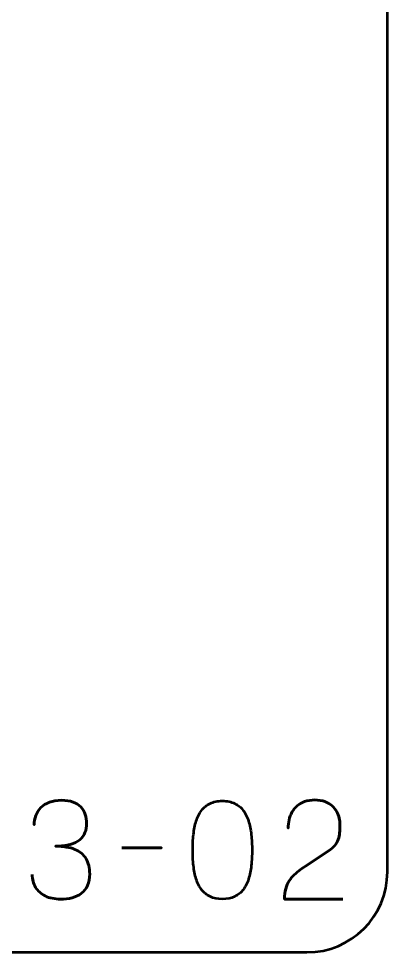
# Model space of a CAD drawing. Header units: centimetres. Extents: x -21 to 0, y -29.7 to 0.
# Drawn here: x -2.29 to 0, y -29.7 to -23.91 of the extents above; entities that cross this region are included whole.
import ezdxf

# ---------------------------------------------------------------- set-up
doc = ezdxf.new("R2010")
doc.units = ezdxf.units.CM
doc.header["$MEASUREMENT"] = 0
doc.layers.add('Layer 1', color=7, linetype='Continuous')

msp = doc.modelspace()

# ---------------------------------------------------------------- linework, layer by layer
at = {"layer": 'Layer 1', "color": 22, "lineweight": 53}
msp.add_open_spline([(-21.00003, -29.19995), (-21.00003, -29.19995), (-21.00003, -0.49992), (-21.00003, -0.49992), (-21.00003, -0.49992), (-21.00003, -0.22295), (-20.77694, 0.00004), (-20.49994, 0.00004), (-20.49994, 0.00004), (-20.49994, 0.00004), (-0.50008, 0.00004), (-0.50008, 0.00004), (-0.50008, 0.00004), (-0.22294, 0.00004), (0.00002, -0.22295), (0.00002, -0.49992), (0.00002, -0.49992), (0.00002, -0.49992), (0.00002, -29.19995), (0.00002, -29.19995), (0.00002, -29.19995), (0.00002, -29.47695), (-0.22294, -29.70004), (-0.50008, -29.70004), (-0.50008, -29.70004), (-0.50008, -29.70004), (-20.49994, -29.70004), (-20.49994, -29.70004), (-20.49994, -29.70004), (-20.77694, -29.70004), (-21.00003, -29.47695), (-21.00003, -29.19995)], degree=3, knots=[0, 0, 0, 0, 0.125, 0.125, 0.125, 0.125, 0.25, 0.25, 0.25, 0.25, 0.375, 0.375, 0.375, 0.375, 0.5, 0.5, 0.5, 0.5, 0.625, 0.625, 0.625, 0.625, 0.75, 0.75, 0.75, 0.75, 0.875, 0.875, 0.875, 0.875, 1, 1, 1, 1], dxfattribs=at)
at = {"layer": 'Layer 1', "color": 30, "lineweight": 53}
for points, knots in [([(-2.20739, -29.21667), (-2.20725, -29.24715), (-2.20019, -29.27368), (-2.18622, -29.29668), (-2.18622, -29.29668), (-2.17225, -29.31954), (-2.15236, -29.33746), (-2.12639, -29.35031), (-2.12639, -29.35031), (-2.10043, -29.36315), (-2.06924, -29.36964), (-2.03298, -29.36992), (-2.03298, -29.36992), (-2.00574, -29.36992), (-1.98105, -29.3671), (-1.95861, -29.36117), (-1.95861, -29.36117), (-1.93631, -29.35524), (-1.91712, -29.34607), (-1.9009, -29.33351), (-1.9009, -29.33351), (-1.88467, -29.32095), (-1.87225, -29.30473), (-1.86336, -29.28497), (-1.86336, -29.28497), (-1.85461, -29.26507), (-1.85024, -29.24123), (-1.85009, -29.21329), (-1.85009, -29.21329), (-1.84995, -29.17603), (-1.85757, -29.14456), (-1.87267, -29.11902), (-1.87267, -29.11902), (-1.88777, -29.09348), (-1.9112, -29.07429), (-1.94266, -29.06117), (-1.94266, -29.06117), (-1.97413, -29.04804), (-2.01449, -29.04141), (-2.06346, -29.04141), (-2.06346, -29.04141), (-2.02691, -29.04155), (-1.99629, -29.03817), (-1.97131, -29.03125), (-1.97131, -29.03125), (-1.94647, -29.02434), (-1.92658, -29.0146), (-1.91162, -29.0019), (-1.91162, -29.0019), (-1.89666, -28.98934), (-1.8858, -28.97438), (-1.87931, -28.95717), (-1.87931, -28.95717), (-1.87267, -28.94009), (-1.86943, -28.92133), (-1.86957, -28.90086), (-1.86957, -28.90086), (-1.86943, -28.8804), (-1.87225, -28.86149), (-1.87789, -28.844), (-1.87789, -28.844), (-1.8834, -28.8265), (-1.89243, -28.81112), (-1.90471, -28.79799), (-1.90471, -28.79799), (-1.91698, -28.78487), (-1.93321, -28.77457), (-1.95311, -28.76723), (-1.95311, -28.76723), (-1.97314, -28.75989), (-1.99756, -28.75623), (-2.0262, -28.75608), (-2.0262, -28.75608), (-2.05471, -28.75623), (-2.07968, -28.76046), (-2.10085, -28.76864), (-2.10085, -28.76864), (-2.12216, -28.77683), (-2.13966, -28.78798), (-2.15377, -28.80223), (-2.15377, -28.80223), (-2.16774, -28.81648), (-2.17818, -28.83271), (-2.18509, -28.85105), (-2.18509, -28.85105), (-2.19215, -28.8694), (-2.19554, -28.88887), (-2.19554, -28.90933), (-2.19554, -28.90933), (-2.19554, -28.88887), (-2.19215, -28.8694), (-2.18509, -28.85105), (-2.18509, -28.85105), (-2.17818, -28.83271), (-2.16774, -28.81648), (-2.15377, -28.80223), (-2.15377, -28.80223), (-2.13966, -28.78798), (-2.12216, -28.77683), (-2.10085, -28.76864), (-2.10085, -28.76864), (-2.07968, -28.76046), (-2.05471, -28.75623), (-2.0262, -28.75608), (-2.0262, -28.75608), (-1.99756, -28.75623), (-1.97314, -28.75989), (-1.95311, -28.76723), (-1.95311, -28.76723), (-1.93321, -28.77457), (-1.91698, -28.78487), (-1.90471, -28.79799), (-1.90471, -28.79799), (-1.89243, -28.81112), (-1.8834, -28.8265), (-1.87789, -28.844), (-1.87789, -28.844), (-1.87225, -28.86149), (-1.86943, -28.8804), (-1.86957, -28.90086), (-1.86957, -28.90086), (-1.86943, -28.92133), (-1.87267, -28.94009), (-1.87931, -28.95717), (-1.87931, -28.95717), (-1.8858, -28.97438), (-1.89666, -28.98934), (-1.91162, -29.0019), (-1.91162, -29.0019), (-1.92658, -29.0146), (-1.94647, -29.02434), (-1.97131, -29.03125), (-1.97131, -29.03125), (-1.99629, -29.03817), (-2.02691, -29.04155), (-2.06346, -29.04141), (-2.06346, -29.04141), (-2.01449, -29.04141), (-1.97413, -29.04804), (-1.94266, -29.06117), (-1.94266, -29.06117), (-1.9112, -29.07429), (-1.88777, -29.09348), (-1.87267, -29.11902), (-1.87267, -29.11902), (-1.85757, -29.14456), (-1.84995, -29.17603), (-1.85009, -29.21329), (-1.85009, -29.21329), (-1.85024, -29.24123), (-1.85461, -29.26507), (-1.86336, -29.28497), (-1.86336, -29.28497), (-1.87225, -29.30473), (-1.88467, -29.32095), (-1.9009, -29.33351), (-1.9009, -29.33351), (-1.91712, -29.34607), (-1.93631, -29.35524), (-1.95861, -29.36117), (-1.95861, -29.36117), (-1.98105, -29.3671), (-2.00574, -29.36992), (-2.03298, -29.36992), (-2.03298, -29.36992), (-2.06924, -29.36964), (-2.10043, -29.36315), (-2.12639, -29.35031), (-2.12639, -29.35031), (-2.15236, -29.33746), (-2.17225, -29.31954), (-2.18622, -29.29668), (-2.18622, -29.29668), (-2.20019, -29.27368), (-2.20725, -29.24715), (-2.20739, -29.21667)], [0, 0, 0, 0, 0.0227273, 0.0227273, 0.0227273, 0.0227273, 0.0454545, 0.0454545, 0.0454545, 0.0454545, 0.0681818, 0.0681818, 0.0681818, 0.0681818, 0.0909091, 0.0909091, 0.0909091, 0.0909091, 0.1136364, 0.1136364, 0.1136364, 0.1136364, 0.1363636, 0.1363636, 0.1363636, 0.1363636, 0.1590909, 0.1590909, 0.1590909, 0.1590909, 0.1818182, 0.1818182, 0.1818182, 0.1818182, 0.2045455, 0.2045455, 0.2045455, 0.2045455, 0.2272727, 0.2272727, 0.2272727, 0.2272727, 0.25, 0.25, 0.25, 0.25, 0.2727273, 0.2727273, 0.2727273, 0.2727273, 0.2954545, 0.2954545, 0.2954545, 0.2954545, 0.3181818, 0.3181818, 0.3181818, 0.3181818, 0.3409091, 0.3409091, 0.3409091, 0.3409091, 0.3636364, 0.3636364, 0.3636364, 0.3636364, 0.3863636, 0.3863636, 0.3863636, 0.3863636, 0.4090909, 0.4090909, 0.4090909, 0.4090909, 0.4318182, 0.4318182, 0.4318182, 0.4318182, 0.4545455, 0.4545455, 0.4545455, 0.4545455, 0.4772727, 0.4772727, 0.4772727, 0.4772727, 0.5, 0.5, 0.5, 0.5, 0.5227273, 0.5227273, 0.5227273, 0.5227273, 0.5454545, 0.5454545, 0.5454545, 0.5454545, 0.5681818, 0.5681818, 0.5681818, 0.5681818, 0.5909091, 0.5909091, 0.5909091, 0.5909091, 0.6136364, 0.6136364, 0.6136364, 0.6136364, 0.6363636, 0.6363636, 0.6363636, 0.6363636, 0.6590909, 0.6590909, 0.6590909, 0.6590909, 0.6818182, 0.6818182, 0.6818182, 0.6818182, 0.7045455, 0.7045455, 0.7045455, 0.7045455, 0.7272727, 0.7272727, 0.7272727, 0.7272727, 0.75, 0.75, 0.75, 0.75, 0.7727273, 0.7727273, 0.7727273, 0.7727273, 0.7954545, 0.7954545, 0.7954545, 0.7954545, 0.8181818, 0.8181818, 0.8181818, 0.8181818, 0.8409091, 0.8409091, 0.8409091, 0.8409091, 0.8636364, 0.8636364, 0.8636364, 0.8636364, 0.8863636, 0.8863636, 0.8863636, 0.8863636, 0.9090909, 0.9090909, 0.9090909, 0.9090909, 0.9318182, 0.9318182, 0.9318182, 0.9318182, 0.9545455, 0.9545455, 0.9545455, 0.9545455, 0.9772727, 0.9772727, 0.9772727, 0.9772727, 1, 1, 1, 1]), ([(-1.02544, -29.36992), (-0.9958, -29.36978), (-0.97026, -29.36456), (-0.94895, -29.3544), (-0.94895, -29.3544), (-0.92779, -29.34424), (-0.91015, -29.3297), (-0.89604, -29.31122), (-0.89604, -29.31122), (-0.88207, -29.29259), (-0.87106, -29.27058), (-0.86287, -29.24518), (-0.86287, -29.24518), (-0.85483, -29.21978), (-0.84905, -29.19198), (-0.8458, -29.1615), (-0.8458, -29.1615), (-0.84241, -29.13102), (-0.84072, -29.09899), (-0.84086, -29.06512), (-0.84086, -29.06512), (-0.84072, -29.03139), (-0.84241, -28.99936), (-0.8458, -28.96902), (-0.8458, -28.96902), (-0.84905, -28.93868), (-0.85483, -28.91074), (-0.86287, -28.88534), (-0.86287, -28.88534), (-0.87106, -28.86008), (-0.88207, -28.83807), (-0.89604, -28.8193), (-0.89604, -28.8193), (-0.91015, -28.80068), (-0.92779, -28.78614), (-0.94895, -28.77598), (-0.94895, -28.77598), (-0.97026, -28.76568), (-0.9958, -28.76046), (-1.02544, -28.76032), (-1.02544, -28.76032), (-1.05507, -28.76046), (-1.08061, -28.76568), (-1.10192, -28.77598), (-1.10192, -28.77598), (-1.12308, -28.78614), (-1.14072, -28.80068), (-1.15483, -28.8193), (-1.15483, -28.8193), (-1.16881, -28.83807), (-1.17981, -28.86008), (-1.188, -28.88534), (-1.188, -28.88534), (-1.19604, -28.91074), (-1.20183, -28.93868), (-1.20507, -28.96902), (-1.20507, -28.96902), (-1.20846, -28.99936), (-1.21015, -29.03139), (-1.21001, -29.06512), (-1.21001, -29.06512), (-1.21015, -29.09899), (-1.20846, -29.13102), (-1.20507, -29.1615), (-1.20507, -29.1615), (-1.20183, -29.19198), (-1.19604, -29.21978), (-1.188, -29.24518), (-1.188, -29.24518), (-1.17981, -29.27058), (-1.16881, -29.29259), (-1.15483, -29.31122), (-1.15483, -29.31122), (-1.14072, -29.3297), (-1.12308, -29.34424), (-1.10192, -29.3544), (-1.10192, -29.3544), (-1.08061, -29.36456), (-1.05507, -29.36978), (-1.02544, -29.36992)], [0, 0, 0, 0, 0.05, 0.05, 0.05, 0.05, 0.1, 0.1, 0.1, 0.1, 0.15, 0.15, 0.15, 0.15, 0.2, 0.2, 0.2, 0.2, 0.25, 0.25, 0.25, 0.25, 0.3, 0.3, 0.3, 0.3, 0.35, 0.35, 0.35, 0.35, 0.4, 0.4, 0.4, 0.4, 0.45, 0.45, 0.45, 0.45, 0.5, 0.5, 0.5, 0.5, 0.55, 0.55, 0.55, 0.55, 0.6, 0.6, 0.6, 0.6, 0.65, 0.65, 0.65, 0.65, 0.7, 0.7, 0.7, 0.7, 0.75, 0.75, 0.75, 0.75, 0.8, 0.8, 0.8, 0.8, 0.85, 0.85, 0.85, 0.85, 0.9, 0.9, 0.9, 0.9, 0.95, 0.95, 0.95, 0.95, 1, 1, 1, 1]), ([(-1.02544, -29.36992), (-0.9958, -29.36978), (-0.97026, -29.36456), (-0.94895, -29.3544), (-0.94895, -29.3544), (-0.92779, -29.34424), (-0.91015, -29.3297), (-0.89604, -29.31122), (-0.89604, -29.31122), (-0.88207, -29.29259), (-0.87106, -29.27058), (-0.86287, -29.24518), (-0.86287, -29.24518), (-0.85483, -29.21978), (-0.84905, -29.19198), (-0.8458, -29.1615), (-0.8458, -29.1615), (-0.84241, -29.13102), (-0.84072, -29.09899), (-0.84086, -29.06512), (-0.84086, -29.06512), (-0.84072, -29.03139), (-0.84241, -28.99936), (-0.8458, -28.96902), (-0.8458, -28.96902), (-0.84905, -28.93868), (-0.85483, -28.91074), (-0.86287, -28.88534), (-0.86287, -28.88534), (-0.87106, -28.86008), (-0.88207, -28.83807), (-0.89604, -28.8193), (-0.89604, -28.8193), (-0.91015, -28.80068), (-0.92779, -28.78614), (-0.94895, -28.77598), (-0.94895, -28.77598), (-0.97026, -28.76568), (-0.9958, -28.76046), (-1.02544, -28.76032), (-1.02544, -28.76032), (-1.05507, -28.76046), (-1.08061, -28.76568), (-1.10192, -28.77598), (-1.10192, -28.77598), (-1.12308, -28.78614), (-1.14072, -28.80068), (-1.15483, -28.8193), (-1.15483, -28.8193), (-1.16881, -28.83807), (-1.17981, -28.86008), (-1.188, -28.88534), (-1.188, -28.88534), (-1.19604, -28.91074), (-1.20183, -28.93868), (-1.20507, -28.96902), (-1.20507, -28.96902), (-1.20846, -28.99936), (-1.21015, -29.03139), (-1.21001, -29.06512), (-1.21001, -29.06512), (-1.21015, -29.09899), (-1.20846, -29.13102), (-1.20507, -29.1615), (-1.20507, -29.1615), (-1.20183, -29.19198), (-1.19604, -29.21978), (-1.188, -29.24518), (-1.188, -29.24518), (-1.17981, -29.27058), (-1.16881, -29.29259), (-1.15483, -29.31122), (-1.15483, -29.31122), (-1.14072, -29.3297), (-1.12308, -29.34424), (-1.10192, -29.3544), (-1.10192, -29.3544), (-1.08061, -29.36456), (-1.05507, -29.36978), (-1.02544, -29.36992)], [0, 0, 0, 0, 0.05, 0.05, 0.05, 0.05, 0.1, 0.1, 0.1, 0.1, 0.15, 0.15, 0.15, 0.15, 0.2, 0.2, 0.2, 0.2, 0.25, 0.25, 0.25, 0.25, 0.3, 0.3, 0.3, 0.3, 0.35, 0.35, 0.35, 0.35, 0.4, 0.4, 0.4, 0.4, 0.45, 0.45, 0.45, 0.45, 0.5, 0.5, 0.5, 0.5, 0.55, 0.55, 0.55, 0.55, 0.6, 0.6, 0.6, 0.6, 0.65, 0.65, 0.65, 0.65, 0.7, 0.7, 0.7, 0.7, 0.75, 0.75, 0.75, 0.75, 0.8, 0.8, 0.8, 0.8, 0.85, 0.85, 0.85, 0.85, 0.9, 0.9, 0.9, 0.9, 0.95, 0.95, 0.95, 0.95, 1, 1, 1, 1]), ([(-0.27698, -29.36992), (-0.27698, -29.36992), (-0.6402, -29.36992), (-0.6402, -29.36992), (-0.6402, -29.36992), (-0.63949, -29.34537), (-0.63639, -29.32364), (-0.63117, -29.30501), (-0.63117, -29.30501), (-0.62581, -29.28638), (-0.61861, -29.27001), (-0.60972, -29.2559), (-0.60972, -29.2559), (-0.60069, -29.24179), (-0.59039, -29.22923), (-0.57867, -29.21822), (-0.57867, -29.21822), (-0.56696, -29.20708), (-0.5544, -29.19692), (-0.54086, -29.18732), (-0.54086, -29.18732), (-0.52731, -29.17787), (-0.51334, -29.16841), (-0.49881, -29.1591), (-0.49881, -29.1591), (-0.49881, -29.1591), (-0.35403, -29.06258), (-0.35403, -29.06258), (-0.35403, -29.06258), (-0.33921, -29.05214), (-0.32764, -29.04071), (-0.31945, -29.02843), (-0.31945, -29.02843), (-0.31113, -29.01615), (-0.30534, -29.00317), (-0.30181, -28.98948), (-0.30181, -28.98948), (-0.29843, -28.97594), (-0.29631, -28.96197), (-0.2956, -28.94786), (-0.2956, -28.94786), (-0.2949, -28.9336), (-0.29462, -28.91935), (-0.29476, -28.9051), (-0.29476, -28.9051), (-0.29476, -28.89339), (-0.29631, -28.88083), (-0.29941, -28.86728), (-0.29941, -28.86728), (-0.30266, -28.85387), (-0.30774, -28.84047), (-0.31494, -28.8272), (-0.31494, -28.8272), (-0.32213, -28.81394), (-0.33173, -28.8018), (-0.34372, -28.7908), (-0.34372, -28.7908), (-0.35572, -28.77993), (-0.37054, -28.77118), (-0.38817, -28.76455), (-0.38817, -28.76455), (-0.40581, -28.75792), (-0.42656, -28.75453), (-0.45055, -28.75439), (-0.45055, -28.75439), (-0.47468, -28.75453), (-0.49598, -28.75792), (-0.51433, -28.76441), (-0.51433, -28.76441), (-0.53267, -28.7709), (-0.54834, -28.77993), (-0.56132, -28.79136), (-0.56132, -28.79136), (-0.5743, -28.80279), (-0.58474, -28.81606), (-0.59293, -28.83087), (-0.59293, -28.83087), (-0.60111, -28.84569), (-0.60704, -28.86149), (-0.61085, -28.87815), (-0.61085, -28.87815), (-0.61466, -28.8948), (-0.61649, -28.91173), (-0.61649, -28.9288), (-0.61649, -28.9288), (-0.61649, -28.91173), (-0.61466, -28.8948), (-0.61085, -28.87815), (-0.61085, -28.87815), (-0.60704, -28.86149), (-0.60111, -28.84569), (-0.59293, -28.83087), (-0.59293, -28.83087), (-0.58474, -28.81606), (-0.5743, -28.80279), (-0.56132, -28.79136), (-0.56132, -28.79136), (-0.54834, -28.77993), (-0.53267, -28.7709), (-0.51433, -28.76441), (-0.51433, -28.76441), (-0.49598, -28.75792), (-0.47468, -28.75453), (-0.45055, -28.75439), (-0.45055, -28.75439), (-0.42656, -28.75453), (-0.40581, -28.75792), (-0.38817, -28.76455), (-0.38817, -28.76455), (-0.37054, -28.77118), (-0.35572, -28.77993), (-0.34372, -28.7908), (-0.34372, -28.7908), (-0.33173, -28.8018), (-0.32213, -28.81394), (-0.31494, -28.8272), (-0.31494, -28.8272), (-0.30774, -28.84047), (-0.30266, -28.85387), (-0.29941, -28.86728), (-0.29941, -28.86728), (-0.29631, -28.88083), (-0.29476, -28.89339), (-0.29476, -28.9051), (-0.29476, -28.9051), (-0.29462, -28.91935), (-0.2949, -28.9336), (-0.2956, -28.94786), (-0.2956, -28.94786), (-0.29631, -28.96197), (-0.29843, -28.97594), (-0.30181, -28.98948), (-0.30181, -28.98948), (-0.30534, -29.00317), (-0.31113, -29.01615), (-0.31945, -29.02843), (-0.31945, -29.02843), (-0.32764, -29.04071), (-0.33921, -29.05214), (-0.35403, -29.06258), (-0.35403, -29.06258), (-0.35403, -29.06258), (-0.49881, -29.1591), (-0.49881, -29.1591), (-0.49881, -29.1591), (-0.51334, -29.16841), (-0.52731, -29.17787), (-0.54086, -29.18732), (-0.54086, -29.18732), (-0.5544, -29.19692), (-0.56696, -29.20708), (-0.57867, -29.21822), (-0.57867, -29.21822), (-0.59039, -29.22923), (-0.60069, -29.24179), (-0.60972, -29.2559), (-0.60972, -29.2559), (-0.61861, -29.27001), (-0.62581, -29.28638), (-0.63117, -29.30501), (-0.63117, -29.30501), (-0.63639, -29.32364), (-0.63949, -29.34537), (-0.6402, -29.36992), (-0.6402, -29.36992), (-0.6402, -29.36992), (-0.27698, -29.36992), (-0.27698, -29.36992)], [0, 0, 0, 0, 0.0238095, 0.0238095, 0.0238095, 0.0238095, 0.047619, 0.047619, 0.047619, 0.047619, 0.0714286, 0.0714286, 0.0714286, 0.0714286, 0.0952381, 0.0952381, 0.0952381, 0.0952381, 0.1190476, 0.1190476, 0.1190476, 0.1190476, 0.1428571, 0.1428571, 0.1428571, 0.1428571, 0.1666667, 0.1666667, 0.1666667, 0.1666667, 0.1904762, 0.1904762, 0.1904762, 0.1904762, 0.2142857, 0.2142857, 0.2142857, 0.2142857, 0.2380952, 0.2380952, 0.2380952, 0.2380952, 0.2619048, 0.2619048, 0.2619048, 0.2619048, 0.2857143, 0.2857143, 0.2857143, 0.2857143, 0.3095238, 0.3095238, 0.3095238, 0.3095238, 0.3333333, 0.3333333, 0.3333333, 0.3333333, 0.3571429, 0.3571429, 0.3571429, 0.3571429, 0.3809524, 0.3809524, 0.3809524, 0.3809524, 0.4047619, 0.4047619, 0.4047619, 0.4047619, 0.4285714, 0.4285714, 0.4285714, 0.4285714, 0.452381, 0.452381, 0.452381, 0.452381, 0.4761905, 0.4761905, 0.4761905, 0.4761905, 0.5, 0.5, 0.5, 0.5, 0.5238095, 0.5238095, 0.5238095, 0.5238095, 0.547619, 0.547619, 0.547619, 0.547619, 0.5714286, 0.5714286, 0.5714286, 0.5714286, 0.5952381, 0.5952381, 0.5952381, 0.5952381, 0.6190476, 0.6190476, 0.6190476, 0.6190476, 0.6428571, 0.6428571, 0.6428571, 0.6428571, 0.6666667, 0.6666667, 0.6666667, 0.6666667, 0.6904762, 0.6904762, 0.6904762, 0.6904762, 0.7142857, 0.7142857, 0.7142857, 0.7142857, 0.7380952, 0.7380952, 0.7380952, 0.7380952, 0.7619048, 0.7619048, 0.7619048, 0.7619048, 0.7857143, 0.7857143, 0.7857143, 0.7857143, 0.8095238, 0.8095238, 0.8095238, 0.8095238, 0.8333333, 0.8333333, 0.8333333, 0.8333333, 0.8571429, 0.8571429, 0.8571429, 0.8571429, 0.8809524, 0.8809524, 0.8809524, 0.8809524, 0.9047619, 0.9047619, 0.9047619, 0.9047619, 0.9285714, 0.9285714, 0.9285714, 0.9285714, 0.952381, 0.952381, 0.952381, 0.952381, 0.9761905, 0.9761905, 0.9761905, 0.9761905, 1, 1, 1, 1]), ([(-1.65028, -29.05073), (-1.65028, -29.05073), (-1.4039, -29.05073), (-1.4039, -29.05073), (-1.4039, -29.05073), (-1.4039, -29.05073), (-1.65028, -29.05073), (-1.65028, -29.05073)], [0, 0, 0, 0, 0.5, 0.5, 0.5, 0.5, 1, 1, 1, 1])]:
    msp.add_open_spline(points, degree=3, knots=knots, dxfattribs=at)

doc.saveas('drawing.dxf')
